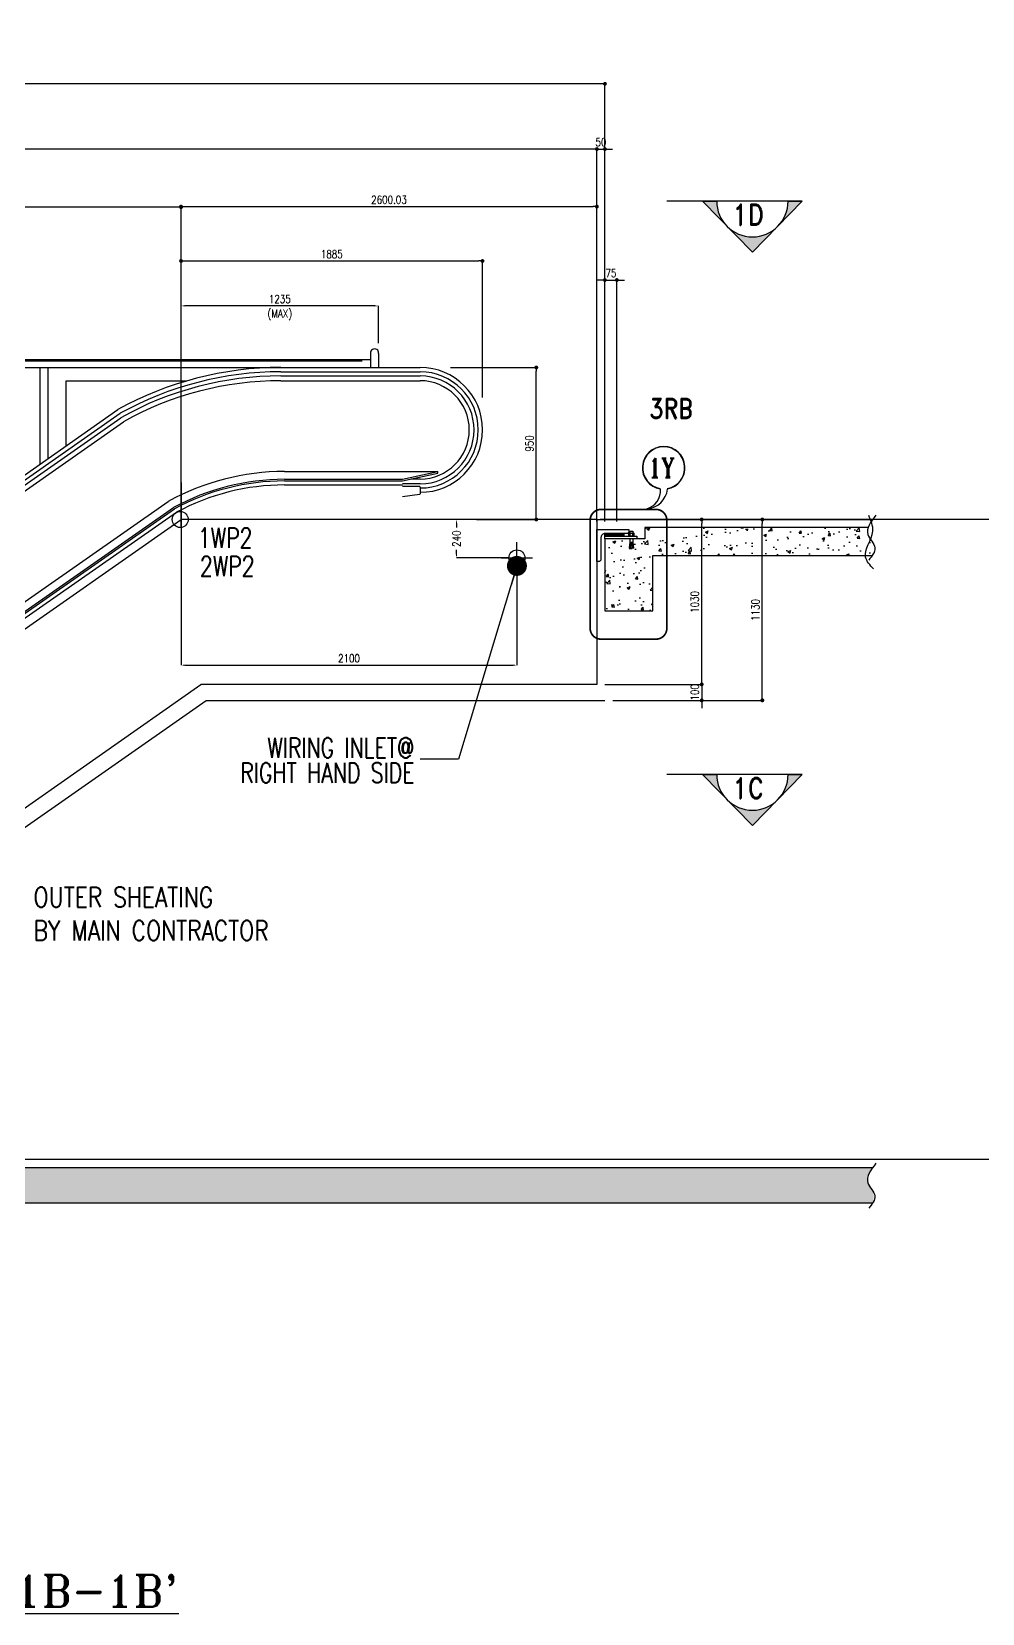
# Model space of a CAD drawing. Header units: millimetres. Extents: x -106996 to 276536, y -21995 to 37993.
# Drawn here: x 203738 to 209682, y 394 to 10277 of the extents above; entities that cross this region are included whole.
import ezdxf

# ---------------------------------------------------------------- set-up
doc = ezdxf.new("R2010")
doc.units = ezdxf.units.MM
doc.header["$LTSCALE"] = 100
for name, pattern in [('CENTER', [50.8, 31.75, -6.35, 6.35, -6.35]), ('HIDDENX2', [0.75, 0.5, -0.25]), ('HIDE', [0.302, 0.177, -0.125])]:
    doc.linetypes.add(name, pattern=pattern)
doc.layers.get('0').update_dxf_attribs({"color": 3})
for name, color, linetype in [('1', 2, 'Continuous'), ('A-CONC-H', 252, 'Continuous'), ('A-CONC-H @ 1', 252, 'Continuous'), ('A-STRUC-LINE', 1, 'Continuous'), ('CLINE', 1, 'CENTER'), ('ESCALATOR', 142, 'Continuous'), ('GEN-___-T03-ESC-ESC', 7, 'Continuous'), ('GEN-___-T03-ESC-GEN-CNTR', 1, 'CENTER'), ('GEN-___-T03-ESC-L_LINE0', 7, 'Continuous'), ('GEN-___-T03-ESC-WALL-CONC', 4, 'Continuous'), ('TEXT', 7, 'Continuous')]:
    doc.layers.add(name, color=color, linetype=linetype)
doc.styles.add('F1', font='romant.shx', dxfattribs={"width": 0.85})
doc.styles.add('F2', font='romand.shx')
doc.styles.add('F3', font='romans.shx', dxfattribs={"width": 0.8})
doc.styles.add('S3', font='SIMPLEX.SHX', dxfattribs={"width": 0.8})
doc.styles.add('TEXT-1', font='romans.shx', dxfattribs={"width": 0.75})
doc.dimstyles.new('NOR', dxfattribs={"dimscale": 20, "dimtxt": 2.5, "dimasz": 1.2, "dimexe": 0, "dimexo": 2.5, "dimgap": 0.9, "dimtad": 1, "dimzin": 12, "dimdsep": 46, "dimtxsty": 'F3', "dimsah": 1, "dimcen": 0.09, "dimclrd": 2, "dimclre": 2, "dimclrt": 7, "dimadec": 0, "dimazin": 0, "dimtfac": 1, "dimtix": 1, "dimtmove": 2, "dimatfit": 3, "dimfxl": 0, "dimtolj": 1, "dimtzin": 12, "dimarcsym": 0})
doc.dimstyles.new('NOR$2', dxfattribs={"dimscale": 50, "dimtxt": 2.5, "dimasz": 1.2, "dimexe": 0, "dimexo": 2.5, "dimgap": 0.9, "dimtad": 1, "dimdec": 1, "dimzin": 12, "dimdsep": 46, "dimtxsty": 'F3', "dimblk1": 'DOT', "dimblk2": 'DOT', "dimsah": 1, "dimcen": 0.09, "dimclrd": 2, "dimclre": 2, "dimclrt": 7, "dimadec": 0, "dimazin": 0, "dimtfac": 1, "dimtdec": 1, "dimtix": 1, "dimtmove": 0, "dimatfit": 3, "dimldrblk": 'DOT', "dimfxl": 0, "dimtolj": 1, "dimtzin": 12, "dimarcsym": 0})
doc.dimstyles.new('SEC', dxfattribs={"dimscale": 50, "dimtxt": 2.5, "dimasz": 1.2, "dimexe": 0, "dimexo": 2.5, "dimgap": 0.9, "dimtad": 1, "dimdec": 1, "dimlfac": 0.4, "dimzin": 12, "dimdsep": 46, "dimtxsty": 'S3', "dimblk": 'DOT', "dimcen": 0.09, "dimclrd": 2, "dimclre": 2, "dimclrt": 7, "dimadec": 1, "dimazin": 0, "dimtfac": 1, "dimtdec": 1, "dimtix": 1, "dimtmove": 0, "dimatfit": 0, "dimldrblk": 'DOT', "dimfxl": 0, "dimtolj": 1, "dimtzin": 12, "dimarcsym": 0})

# ---------------------------------------------------------------- blocks, each defined once
blk = doc.blocks.new('DOT')
at = {"layer": '1', "color": 0, "linetype": 'ByBlock'}
blk.add_line((-0.5, 0), (-1, 0), dxfattribs=at)
at = {"layer": '1', "color": 0, "linetype": 'ByBlock', "const_width": 0.5}
blk.add_lwpolyline([(-0.25, 0, 1), (0.25, 0, 1)], format="xyb", close=True, dxfattribs=at)
blk = doc.blocks.new('*D297')
at = {"color": 2, "linetype": 'ByBlock', "lineweight": -2, "transparency": 16777216}
for p, q in [((207298.1, 8725.5), (207274.1, 8725.5)), ((207322.1, 7216.2), (207322.1, 8725.5)), ((207322.1, 8725.5), (207397.1, 8725.5)), ((207397.1, 7216.2), (207397.1, 8725.5)), ((207421.1, 8725.5), (207445.1, 8725.5))]:
    blk.add_line(p, q, dxfattribs=at)
at = {"layer": 'DEFPOINTS', "color": 0, "transparency": 16777216}
for p in [(207397.1, 8725.5), (207322.1, 7166.2), (207397.1, 7166.2)]:
    blk.add_point(p, dxfattribs=at)
at = {"color": 2, "lineweight": -2, "transparency": 16777216, "xscale": 23.99999999999999, "yscale": 23.99999999999999, "zscale": 23.99999999999999}
blk.add_blockref('DOT', (207322.1, 8725.5), dxfattribs=at)
at = {"color": 2, "lineweight": -2, "transparency": 16777216, "xscale": 23.99999999999999, "yscale": 23.99999999999999, "zscale": 23.99999999999999, "rotation": 180}
blk.add_blockref('DOT', (207397.1, 8725.5), dxfattribs=at)
at = {"color": 7, "transparency": 16777216, "insert": (207359.6, 8768.5), "char_height": 50, "attachment_point": 5, "style": 'F3'}
blk.add_mtext('\\A1;75', dxfattribs=at)
blk = doc.blocks.new('_DOT')
at = {"color": 0, "linetype": 'ByBlock'}
blk.add_line((-0.5, 0), (-1, 0), dxfattribs=at)
at = {"color": 0, "linetype": 'ByBlock', "const_width": 0.5}
blk.add_lwpolyline([(-0.25, 0, 1), (0.25, 0, 1)], format="xyb", close=True, dxfattribs=at)
blk = doc.blocks.new('*D298')
at = {"color": 2, "linetype": 'ByBlock', "lineweight": -2, "transparency": 16777216}
for p, q in [((204672, 7568), (204672, 8844.4)), ((204696, 8844.4), (206533, 8844.4)), ((206557, 7992.1), (206557, 8844.4))]:
    blk.add_line(p, q, dxfattribs=at)
at = {"layer": 'DEFPOINTS', "color": 0, "transparency": 16777216}
for p in [(206557, 8844.4), (206557, 7942.1), (204672, 7518)]:
    blk.add_point(p, dxfattribs=at)
at = {"color": 2, "lineweight": -2, "transparency": 16777216, "xscale": 23.99999999999999, "yscale": 23.99999999999999, "zscale": 23.99999999999999, "rotation": 180}
blk.add_blockref('DOT', (204672, 8844.4), dxfattribs=at)
at = {"color": 2, "lineweight": -2, "transparency": 16777216, "xscale": 23.99999999999999, "yscale": 23.99999999999999, "zscale": 23.99999999999999}
blk.add_blockref('DOT', (206557, 8844.4), dxfattribs=at)
at = {"color": 7, "transparency": 16777216, "insert": (205614.5, 8887.4), "char_height": 50, "attachment_point": 5, "style": 'F3'}
blk.add_mtext('\\A1;1885', dxfattribs=at)
blk = doc.blocks.new('*D299')
at = {"color": 2, "linetype": 'ByBlock', "lineweight": -2, "transparency": 16777216}
for p, q in [((196610, 3336.3), (196610, 9543.8)), ((207248, 9543.8), (196634, 9543.8)), ((207272, 7216.2), (207272, 9543.8))]:
    blk.add_line(p, q, dxfattribs=at)
at = {"layer": 'DEFPOINTS', "color": 0, "transparency": 16777216}
for p in [(196610, 9543.8), (207272, 7166.2), (196610, 3286.3)]:
    blk.add_point(p, dxfattribs=at)
at = {"color": 2, "lineweight": -2, "transparency": 16777216, "xscale": 23.99999999999999, "yscale": 23.99999999999999, "zscale": 23.99999999999999, "rotation": 180}
blk.add_blockref('DOT', (196610, 9543.8), dxfattribs=at)
at = {"color": 2, "lineweight": -2, "transparency": 16777216, "xscale": 23.99999999999999, "yscale": 23.99999999999999, "zscale": 23.99999999999999}
blk.add_blockref('DOT', (207272, 9543.8), dxfattribs=at)
at = {"color": 7, "transparency": 16777216, "insert": (201941, 9586.8), "char_height": 50, "attachment_point": 5, "style": 'F3'}
blk.add_mtext('\\A1;TRUSS LENGTH 10662.01', dxfattribs=at)
blk = doc.blocks.new('*D300')
at = {"color": 2, "linetype": 'ByBlock', "lineweight": -2, "transparency": 16777216}
for p, q in [((196560, 3336.3), (196560, 9951.2)), ((207298.1, 9951.2), (196584, 9951.2)), ((207322.1, 7216.2), (207322.1, 9951.2))]:
    blk.add_line(p, q, dxfattribs=at)
at = {"layer": 'DEFPOINTS', "color": 0, "transparency": 16777216}
for p in [(196560, 9951.2), (207322.1, 7166.2), (196560, 3286.3)]:
    blk.add_point(p, dxfattribs=at)
at = {"color": 2, "lineweight": -2, "transparency": 16777216, "xscale": 23.99999999999999, "yscale": 23.99999999999999, "zscale": 23.99999999999999, "rotation": 180}
blk.add_blockref('DOT', (196560, 9951.2), dxfattribs=at)
at = {"color": 2, "lineweight": -2, "transparency": 16777216, "xscale": 23.99999999999999, "yscale": 23.99999999999999, "zscale": 23.99999999999999}
blk.add_blockref('DOT', (207322.1, 9951.2), dxfattribs=at)
at = {"color": 7, "transparency": 16777216, "insert": (201941.1, 9994.2), "char_height": 50, "attachment_point": 5, "style": 'F3'}
blk.add_mtext('\\A1;      DISTANCE BETWEEN THE SUPPORT BEAM 10762', dxfattribs=at)
blk = doc.blocks.new('*D301')
at = {"color": 2, "linetype": 'ByBlock', "lineweight": -2, "transparency": 16777216}
for p, q in [((198960, 4896.8), (198960, 9180.4)), ((204648, 9180.4), (198984, 9180.4)), ((204672, 7188), (204672, 9180.4))]:
    blk.add_line(p, q, dxfattribs=at)
at = {"layer": 'DEFPOINTS', "color": 0, "transparency": 16777216}
for p in [(198960, 9180.4), (204672, 7138), (198960, 4846.8)]:
    blk.add_point(p, dxfattribs=at)
at = {"color": 2, "lineweight": -2, "transparency": 16777216, "xscale": 23.99999999999999, "yscale": 23.99999999999999, "zscale": 23.99999999999999, "rotation": 180}
blk.add_blockref('DOT', (198960, 9180.4), dxfattribs=at)
at = {"color": 2, "lineweight": -2, "transparency": 16777216, "xscale": 23.99999999999999, "yscale": 23.99999999999999, "zscale": 23.99999999999999}
blk.add_blockref('DOT', (204672, 9180.4), dxfattribs=at)
at = {"color": 7, "transparency": 16777216, "insert": (201816, 9223.4), "char_height": 50, "attachment_point": 5, "style": 'F3'}
blk.add_mtext('\\A1;5712.01', dxfattribs=at)
blk = doc.blocks.new('*D302')
at = {"color": 2, "linetype": 'ByBlock', "lineweight": -2, "transparency": 16777216}
for p, q in [((204672, 7318.9), (204672, 9184.2)), ((204696, 9184.2), (207248, 9184.2)), ((207272, 7216.6), (207272, 9184.2))]:
    blk.add_line(p, q, dxfattribs=at)
at = {"layer": 'DEFPOINTS', "color": 0, "transparency": 16777216}
for p in [(207272, 9184.2), (204672, 7268.9), (207272, 7166.6)]:
    blk.add_point(p, dxfattribs=at)
at = {"color": 2, "lineweight": -2, "transparency": 16777216, "xscale": 23.99999999999999, "yscale": 23.99999999999999, "zscale": 23.99999999999999, "rotation": 180}
blk.add_blockref('DOT', (204672, 9184.2), dxfattribs=at)
at = {"color": 2, "lineweight": -2, "transparency": 16777216, "xscale": 23.99999999999999, "yscale": 23.99999999999999, "zscale": 23.99999999999999}
blk.add_blockref('DOT', (207272, 9184.2), dxfattribs=at)
at = {"color": 7, "transparency": 16777216, "insert": (205972, 9227.2), "char_height": 50, "attachment_point": 5, "style": 'F3'}
blk.add_mtext('\\A1;2600.03', dxfattribs=at)
blk = doc.blocks.new('*D305')
at = {"color": 2, "linetype": 'ByBlock', "lineweight": -2, "transparency": 16777216}
for p, q in [((207248, 9543.8), (207224, 9543.8)), ((207272, 8262.1), (207272, 9543.8)), ((207272, 9543.8), (207322.1, 9543.8)), ((207322.1, 7428.9), (207322.1, 9543.8)), ((207346.1, 9543.8), (207370.1, 9543.8))]:
    blk.add_line(p, q, dxfattribs=at)
at = {"layer": 'DEFPOINTS', "color": 0, "transparency": 16777216}
for p in [(207322.1, 9543.8), (207272, 8212.1), (207322.1, 7378.9)]:
    blk.add_point(p, dxfattribs=at)
at = {"color": 2, "lineweight": -2, "transparency": 16777216, "xscale": 23.99999999999999, "yscale": 23.99999999999999, "zscale": 23.99999999999999}
blk.add_blockref('DOT', (207272, 9543.8), dxfattribs=at)
at = {"color": 2, "lineweight": -2, "transparency": 16777216, "xscale": 23.99999999999999, "yscale": 23.99999999999999, "zscale": 23.99999999999999, "rotation": 180}
blk.add_blockref('DOT', (207322.1, 9543.8), dxfattribs=at)
at = {"color": 7, "transparency": 16777216, "insert": (207297.1, 9586.8), "char_height": 50, "attachment_point": 5, "style": 'F3'}
blk.add_mtext('\\A1;50', dxfattribs=at)
blk = doc.blocks.new('*D306')
at = {"color": 2, "lineweight": -2, "transparency": 16777216}
for p, q in [((204672, 8336.3), (204672, 8563.7)), ((205883, 8563.7), (204696, 8563.7)), ((205907, 8330), (205907, 8563.7))]:
    blk.add_line(p, q, dxfattribs=at)
at = {"color": 2, "transparency": 16777216}
for points in [[(204696, 8567.7), (204696, 8559.7), (204672, 8563.7)], [(205883, 8567.7), (205883, 8559.7), (205907, 8563.7)]]:
    blk.add_solid(points, dxfattribs=at)
at = {"layer": 'DEFPOINTS', "color": 0, "transparency": 16777216}
for p in [(204672, 8563.7), (204672, 8286.3), (205907, 8280)]:
    blk.add_point(p, dxfattribs=at)
at = {"color": 7, "transparency": 16777216, "char_height": 50, "attachment_point": 5, "style": 'F3'}
for s, insert in [('\\A1;1235', (205289.5, 8606.7)), ('\\A1;(MAX)', (205289.5, 8507.6))]:
    blk.add_mtext(s, dxfattribs=dict(at, insert=insert))
blk = doc.blocks.new('*D307')
at = {"color": 2, "lineweight": -2, "transparency": 16777216}
blk.add_line((199148.2, 3229.1), (199392.8, 3229.1), dxfattribs=at)
blk.add_arc((198960.3, 3229.1), 432.5, 7.95512, 27.0477, dxfattribs=at)
at = {"layer": 'DEFPOINTS', "color": 0, "transparency": 16777216}
for p in [(204672.3, 7229.1), (199383.9, 3316.6), (198960.3, 3229.1), (198960.3, 3229.1), (199023.2, 3229.1)]:
    blk.add_point(p, dxfattribs=at)
at = {"color": 2, "lineweight": -2, "transparency": 16777216, "xscale": 60, "yscale": 60, "zscale": 60}
for p, rotation in [((199314.6, 3477.2), 121.025262281992), ((199392.8, 3229.1), 273.9775591444845)]:
    blk.add_blockref('DOT', p, dxfattribs=dict(at, rotation=rotation))
at = {"color": 7, "transparency": 16777216, "insert": (199475.3, 3391.5), "char_height": 125, "attachment_point": 5, "rotation": 287.50141, "style": 'F3'}
blk.add_mtext('\\A1;35°', dxfattribs=at)
blk = doc.blocks.new('*D309')
at = {"color": 2, "lineweight": -2, "transparency": 16777216}
for p, q in [((207409, 7229.1), (207927, 7229.1)), ((207927, 6223.1), (207927, 7205.1)), ((207322.7, 6199.1), (207927, 6199.1))]:
    blk.add_line(p, q, dxfattribs=at)
at = {"layer": 'DEFPOINTS', "color": 0, "transparency": 16777216}
for p in [(207359, 7229.1), (207927, 7229.1), (207272.7, 6199.1)]:
    blk.add_point(p, dxfattribs=at)
at = {"color": 2, "lineweight": -2, "transparency": 16777216, "xscale": 23.99999999999999, "yscale": 23.99999999999999, "zscale": 23.99999999999999}
for p, rotation in [((207927, 7229.1), 90), ((207927, 6199.1), 270)]:
    blk.add_blockref('DOT', p, dxfattribs=dict(at, rotation=rotation))
at = {"color": 7, "transparency": 16777216, "insert": (207884, 6714.1), "char_height": 50, "attachment_point": 5, "rotation": 90, "style": 'F3'}
blk.add_mtext('\\A1;1030', dxfattribs=at)
blk = doc.blocks.new('*D310')
at = {"color": 2, "lineweight": -2, "transparency": 16777216}
for p, q in [((206355.9, 8179.1), (206893.1, 8179.1)), ((206893.1, 7253.1), (206893.1, 8155.1)), ((206520.2, 7229.1), (206893.1, 7229.1))]:
    blk.add_line(p, q, dxfattribs=at)
at = {"layer": 'DEFPOINTS', "color": 0, "transparency": 16777216}
for p in [(206305.9, 8179.1), (206893.1, 8179.1), (206470.2, 7229.1)]:
    blk.add_point(p, dxfattribs=at)
at = {"color": 2, "lineweight": -2, "transparency": 16777216, "xscale": 23.99999999999999, "yscale": 23.99999999999999, "zscale": 23.99999999999999}
for p, rotation in [((206893.1, 8179.1), 90), ((206893.1, 7229.1), 270)]:
    blk.add_blockref('DOT', p, dxfattribs=dict(at, rotation=rotation))
at = {"color": 7, "transparency": 16777216, "insert": (206850.1, 7704.1), "char_height": 50, "attachment_point": 5, "rotation": 90, "style": 'F3'}
blk.add_mtext('\\A1;950', dxfattribs=at)
blk = doc.blocks.new('*D312')
at = {"layer": 'DEFPOINTS', "color": 0, "ltscale": 50, "transparency": 16777216}
for p in [(206394.1, 7229.1), (206768.6, 7229.1), (206768.6, 6989.1)]:
    blk.add_point(p, dxfattribs=at)
at = {"layer": 'GEN-___-T03-ESC-WALL-CONC', "color": 2, "lineweight": -2, "ltscale": 50, "transparency": 16777216}
for p, q in [((206718.6, 7229.1), (206394.1, 7229.1)), ((206394.1, 7205.1), (206394.1, 7178.5)), ((206394.1, 7013.1), (206394.1, 7039.7)), ((206718.6, 6989.1), (206394.1, 6989.1))]:
    blk.add_line(p, q, dxfattribs=at)
at = {"layer": 'GEN-___-T03-ESC-WALL-CONC', "color": 2, "ltscale": 50, "transparency": 16777216}
for points in [[(206390.1, 7205.1), (206398.1, 7205.1), (206394.1, 7229.1)], [(206390.1, 7013.1), (206398.1, 7013.1), (206394.1, 6989.1)]]:
    blk.add_solid(points, dxfattribs=at)
at = {"layer": 'GEN-___-T03-ESC-WALL-CONC', "color": 7, "ltscale": 50, "transparency": 16777216, "insert": (206394.1, 7109.1), "char_height": 50, "attachment_point": 5, "rotation": 90, "style": 'F3'}
blk.add_mtext('\\A1;240', dxfattribs=at)
blk = doc.blocks.new('*D313')
at = {"layer": 'DEFPOINTS', "color": 0, "ltscale": 50, "transparency": 16777216}
for p in [(206771.9, 6989), (204672.3, 6536), (206771.9, 6318.9)]:
    blk.add_point(p, dxfattribs=at)
at = {"layer": 'GEN-___-T03-ESC-WALL-CONC', "color": 2, "lineweight": -2, "ltscale": 50, "transparency": 16777216}
for p, q in [((206771.9, 6939), (206771.9, 6318.9)), ((204672.3, 6486), (204672.3, 6318.9)), ((204696.3, 6318.9), (206747.9, 6318.9))]:
    blk.add_line(p, q, dxfattribs=at)
at = {"layer": 'GEN-___-T03-ESC-WALL-CONC', "color": 2, "ltscale": 50, "transparency": 16777216}
for points in [[(204696.3, 6322.9), (204696.3, 6314.9), (204672.3, 6318.9)], [(206747.9, 6322.9), (206747.9, 6314.9), (206771.9, 6318.9)]]:
    blk.add_solid(points, dxfattribs=at)
at = {"layer": 'GEN-___-T03-ESC-WALL-CONC', "color": 7, "ltscale": 50, "transparency": 16777216, "insert": (205722.1, 6361.9), "char_height": 50, "attachment_point": 5, "style": 'F3'}
blk.add_mtext('\\A1;2100', dxfattribs=at)
blk = doc.blocks.new('*D317')
at = {"color": 2, "linetype": 'ByBlock', "lineweight": -2, "transparency": 16777216}
for p, q in [((207927, 6223.1), (207927, 6247.1)), ((207322.4, 6199.1), (207927, 6199.1)), ((207927, 6199.1), (207927, 6099.1)), ((207372.4, 6099.1), (207927, 6099.1)), ((207927, 6075.1), (207927, 6051.1))]:
    blk.add_line(p, q, dxfattribs=at)
at = {"layer": 'DEFPOINTS', "color": 0, "transparency": 16777216}
for p in [(207272.4, 6199.1), (207322.4, 6099.1), (207927, 6099.1)]:
    blk.add_point(p, dxfattribs=at)
at = {"color": 2, "lineweight": -2, "transparency": 16777216, "xscale": 23.99999999999999, "yscale": 23.99999999999999, "zscale": 23.99999999999999}
for p, rotation in [((207927, 6199.1), 270), ((207927, 6099.1), 90)]:
    blk.add_blockref('DOT', p, dxfattribs=dict(at, rotation=rotation))
at = {"color": 7, "transparency": 16777216, "insert": (207884, 6149.1), "char_height": 50, "attachment_point": 5, "rotation": 90, "style": 'F3'}
blk.add_mtext('\\A1;100', dxfattribs=at)
blk = doc.blocks.new('*D318')
at = {"color": 2, "linetype": 'ByBlock', "lineweight": -2, "transparency": 16777216}
for p, q in [((207322.7, 7229.1), (208306.1, 7229.1)), ((208306.1, 6123.1), (208306.1, 7205.1)), ((207372.4, 6099.1), (208306.1, 6099.1))]:
    blk.add_line(p, q, dxfattribs=at)
at = {"layer": 'DEFPOINTS', "color": 0, "transparency": 16777216}
for p in [(207272.7, 7229.1), (208306.1, 7229.1), (207322.4, 6099.1)]:
    blk.add_point(p, dxfattribs=at)
at = {"color": 2, "lineweight": -2, "transparency": 16777216, "xscale": 23.99999999999999, "yscale": 23.99999999999999, "zscale": 23.99999999999999}
for p, rotation in [((208306.1, 7229.1), 90), ((208306.1, 6099.1), 270)]:
    blk.add_blockref('DOT', p, dxfattribs=dict(at, rotation=rotation))
at = {"color": 7, "transparency": 16777216, "insert": (208263.1, 6664.1), "char_height": 50, "attachment_point": 5, "rotation": 90, "style": 'F3'}
blk.add_mtext('\\A1;1130', dxfattribs=at)

msp = doc.modelspace()

# ---------------------------------------------------------------- hatches: boundary and pattern name
h = msp.add_hatch(color=2)
h.paths.add_polyline_path([(208467.2732778, 9218.4395348), (208556.1432492, 9218.4395348), (208403.703136, 9062.396635, 0.1958789737)])
h.paths.add_polyline_path([(208084.2414656, 9062.396635, 0.4210713418), (208403.703136, 9062.396635), (208243.9723008, 8898.8907033)])
h.paths.add_polyline_path([(207931.8013525, 9218.4395348), (208020.6713239, 9218.4395348, 0.1958789737), (208084.2414656, 9062.396635)])
h = msp.add_hatch(color=2)
h.paths.add_polyline_path([(208467.2732778, 5635.6334515), (208556.1432492, 5635.6334515), (208403.703136, 5479.5905517, 0.1958789737)])
h.paths.add_polyline_path([(208084.2414656, 5479.5905517, 0.4210713418), (208403.703136, 5479.5905517), (208243.9723008, 5316.08462)])
h.paths.add_polyline_path([(207931.8013525, 5635.6334515), (208020.6713239, 5635.6334515, 0.1958789737), (208084.2414656, 5479.5905517)])
at = {"layer": 'A-CONC-H'}
h = msp.add_hatch(dxfattribs=at)
h.set_pattern_fill('AR-CONC', color=2, style=0)
h.set_pattern_definition([(50, (167699.86, -16351.46), (182.18467, -15.9391), [19.05, -209.55]), (355, (167699.86, -16351.46), (-35.2434, 191.05685), [15.24, -167.6406]), (100.45144, (167715.04, -16352.8), (146.94125, 175.11775), [16.19, -178.09024]), (46.1842, (167699.86, -16300.66), (271.079, -42.0423), [28.575, -314.325]), (96.63556, (167722.45, -16304.17), (237.4041, 247.4261), [24.285, -267.1356]), (351.18415, (167699.86, -16300.66), (237.4041, 247.4261), [22.86, -251.4597]), (21, (167725.26, -16313.36), (151.6144, -102.2652), [19.05, -209.55]), (326, (167725.26, -16313.36), (61.802, 184.188), [15.24, -167.64]), (71.45144, (167737.9, -16321.89), (213.4164, 81.9228), [16.19, -178.08994]), (37.5, (167699.86, -16351.46), (3.0886, 84.55504), [0, -165.608, 0, -170.18, 0, -168.275]), (7.5, (167699.86, -16351.46), (66.81966, 100.18057), [0, -97.028, 0, -161.798, 0, -64.135]), (327.5, (167643.22, -16351.46), (135.5906, -5.72874), [0, -63.5, 0, -198.12, 0, -262.89]), (317.5, (167617.82, -16351.46), (148.12918, 25.4265), [0, -82.55, 0, -131.572, 0, -186.69])])
edge = h.paths.add_edge_path()
edge.add_spline(control_points=[(208967.6713701, 7179.1132207), (208962.381227, 7164.0142156), (208958.3539469, 7120.756729), (209024.3239511, 7064.2443013), (209004.4011079, 7020.6432461), (208993.6873412, 7004.7445495)], knot_values=[82.9463588058, 82.9463588058, 82.9463588058, 82.9463588058, 132.1442950089, 225.3818906726, 278.5463529305, 278.5463529305, 278.5463529305, 278.5463529305], degree=3, periodic=0)
edge.add_line((208993.6873412, 7004.7445495), (207708.5138514, 7004.7445495))
edge.add_line((207708.5138514, 7004.7445495), (207708.5138514, 7179.1132206))
edge.add_line((207708.5138514, 7179.1132206), (208967.6713701, 7179.1132207))
h.paths.add_polyline_path([(207498.6305234, 7109.0422185), (207572.5245397, 7109.0422185), (207572.5245397, 7179.1132206), (207708.5138514, 7179.1132206), (207708.5138514, 7004.7445495), (207622.3931959, 7004.7445495), (207622.3931959, 6659.0422185), (207322.3931959, 6659.0422185), (207322.3931959, 7109.0422185), (207479.9638567, 7109.0422185), (207479.9638567, 7087.478103), (207474.5874784, 7049.6921437), (207502.6601393, 7049.6921437), (207503.5921006, 7052.6074252), (207498.6305234, 7087.478103)])
at = {"layer": 'A-CONC-H @ 1'}
h = msp.add_hatch(dxfattribs=at)
h.set_pattern_fill('AR-CONC', color=2, scale=20)
h.set_pattern_definition([(50, (193965.38, -12194.88), (143.45204, -12.5504), [15, -165]), (355, (193965.38, -12194.88), (-27.7503, 150.4384), [12, -132]), (100.45144, (193977.34, -12195.93), (115.7018, 137.888), [12.748, -140.2284]), (46.1842, (193965.38, -12154.88), (213.4483, -33.1039), [22.5, -247.5]), (96.6356, (193983.17, -12157.64), (186.9324, 194.8237), [19.122, -210.3428]), (351.1842, (193965.38, -12154.88), (186.9324, 194.8237), [18, -198]), (21, (193985.38, -12164.88), (119.3814, -80.5238), [15, -165]), (326, (193985.38, -12164.88), (48.6631, 145.03), [12, -132]), (71.45144, (193995.33, -12171.59), (168.0445, 64.5062), [12.748, -140.2284]), (37.5, (193965.38, -12194.88), (2.43197, 66.57877), [0, -130.4, 0, -134, 0, -132.5]), (7.5, (193965.38, -12194.88), (52.6139, 78.88234), [0, -76.4, 0, -127.4, 0, -50.5]), (327.5, (193920.78, -12194.88), (106.76449, -4.51097), [0, -50, 0, -156, 0, -207]), (317.5, (193900.78, -12194.88), (116.63723, 20.021), [0, -65, 0, -103.6, 0, -147])])
h.paths.add_polyline_path([(209001.4474044, 3025.1509234), (208999.7218323, 3028.1673183), (208997.8971473, 3031.1830945), (208995.9884976, 3034.1986817), (208994.0110313, 3037.2145099), (208991.9798967, 3040.2310087), (208989.910242, 3043.2486079), (208987.8172153, 3046.2677375), (208985.7159649, 3049.288827), (208983.6216389, 3052.3123065), (208981.5493855, 3055.3386056), (208979.5143528, 3058.3681542), (208977.5316892, 3061.4013821), (208975.6165427, 3064.438719), (208973.7840616, 3067.4805947), (208972.049394, 3070.5274392), (208970.4276882, 3073.579682), (208968.9340923, 3076.6377532), (208967.5837545, 3079.7020823), (208966.391823, 3082.7730994), (208965.3731408, 3085.8512245), (208964.5336374, 3088.9365995), (208963.8691295, 3092.0290503), (208963.3748875, 3095.1283856), (208963.0461817, 3098.2344141), (208962.8782826, 3101.3469446), (208962.8664606, 3104.4657859), (208963.0059861, 3107.5907468), (208963.2921294, 3110.721636), (208963.720161, 3113.8582622), (208964.2853512, 3117.0004343), (208964.9829704, 3120.147961), (208965.8082891, 3123.3006511), (208966.7565776, 3126.4583133), (208967.8231063, 3129.6207564), (208969.0031456, 3132.7877891), (208970.2919659, 3135.9592203), (208971.6848376, 3139.1348587), (208973.1770311, 3142.314513), (208974.7638168, 3145.4979921), (208976.4404651, 3148.6851046), (208978.2022463, 3151.8756593), (208980.0444309, 3155.0694651), (208981.9622892, 3158.2663307), (208983.9510917, 3161.4660648), (208986.0061087, 3164.6684761), (208988.1226107, 3167.8733736), (208990.295868, 3171.0805659), (208992.521151, 3174.2898618), (208994.7937302, 3177.50107), (208995.9484184, 3179.1035315), (200760.3375508, 3179.1035315), (200760.3375508, 2958.0152004), (209001.4474044, 2958.0152004)])

# ---------------------------------------------------------------- linework, layer by layer
at = {"color": 4}
for p, q in [((205805.3808965, 8217.753953), (195962.0177706, 8217.753953)), ((196610.0301375, 8228.6269004), (205857.3189058, 8228.6269004)), ((205857.3189058, 8266.5146435), (205857.3189058, 8179.1132688)), ((205857.3189058, 8266.5146433), (205857.3189058, 8179.1132686)), ((205907.3189058, 8266.5146311), (205907.3189058, 8179.1132688)), ((205907.3189058, 8266.5146309), (205907.3189058, 8179.1132686)), ((195962.0177706, 8178.6269006, 0.000118), (205857.3189058, 8178.6269006)), ((203791.5771112, 7575.976365), (203791.5771112, 8178.6269016)), ((203841.5771112, 7610.9779417), (203841.5771112, 8178.6269016)), ((201290.9371361, 3621.9790852), (204828.191686, 6099.1132688)), ((204828.191686, 6099.1132688), (207322.3931568, 6099.1132688))]:
    msp.add_line(p, q, dxfattribs=at)
at = {"linetype": 'Continuous'}
for p, q in [((205295.2921524, 8179.1132688), (206167.1505811, 8179.1132688)), ((205295.2921524, 8152.1132688), (206167.1505811, 8152.1132688)), ((205295.2921524, 8126.1132688), (206167.1505811, 8126.1132688)), ((205295.2921524, 8096.1132688), (206167.1505811, 8096.1132688)), ((199226.6620294, 4380.066531), (204276.4535214, 7915.4051421)), ((199240.1620294, 4356.683845), (204290.9933042, 7892.6251335)), ((199253.1620294, 4334.1671846), (204295.5364534, 7865.3656424)), ((199268.1620294, 4308.1864224), (204311.501947, 7839.9215581)), ((205318.689612, 7529.1132688), (206277.1505811, 7529.1132688)), ((206057.1505811, 7480.1132688), (206277.1505811, 7529.1132688)), ((206057.1505811, 7470.1132688), (206277.1505811, 7519.1132688)), ((206277.1505811, 7519.1132688), (206277.1505811, 7529.1132688)), ((205318.689612, 7480.1132688), (206057.1505811, 7480.1132688)), ((205318.689612, 7470.1132688), (206057.1505811, 7470.1132688)), ((205318.689612, 7445.1132688), (206057.1505811, 7445.1132688)), ((206167.1505811, 7452.1132688), (206057.1505811, 7452.1132688)), ((206162.1505811, 7435.9119207), (206057.1505811, 7435.9119207)), ((206167.1505811, 7482.1132688), (206111.0281322, 7482.1132688)), ((206167.1505811, 7430.9119207), (206167.1505811, 7390.4497458)), ((199410.8290044, 3730.066531), (204591.5620404, 7341.0909723)), ((206162.8576879, 7385.4999983), (206057.1505811, 7370.3989831)), ((199435.3290044, 3687.6312862), (204625.5562386, 7303.8552531)), ((199440.3290044, 3678.9710321), (204630.8285623, 7295.3392266)), ((199452.8290044, 3657.320397), (204644.0022639, 7274.0441834))]:
    msp.add_line(p, q, dxfattribs=at)
at = {"color": 1, "linetype": 'HIDDENX2', "ltscale": 150}
for p, q in [((207272.3931762, 7229.1132688), (207272.3931762, 6199.1132688)), ((199084.6514868, 2199.1046366), (204796.657163, 6199.1132688)), ((207272.3931762, 6199.1132688), (204796.657163, 6199.1132688))]:
    msp.add_line(p, q, dxfattribs=at)
at = {"color": 252}
msp.add_line((211445.7576119, 7229.1219316), (208942.6967486, 7229.1160323), dxfattribs=at)
at = {"color": 1}
msp.add_line((207321.2778526, 7109.0422185), (207321.2778526, 7137.020242), dxfattribs=at)
at = {"color": 4}
for points in [[(208556.1432492, 9218.4395348), (207708.6668425, 9218.4632365)], [(208556.1432492, 5635.6334515), (207708.6668425, 5635.6571532)]]:
    msp.add_lwpolyline(points, dxfattribs=at)
for points in [[(208467.2732778, 9218.4395348), (208556.1432492, 9218.4395348), (208243.9723008, 8898.8907033), (207931.8013525, 9218.4395348), (208020.6713239, 9218.4395348, 1)], [(208467.2732778, 5635.6334515), (208556.1432492, 5635.6334515), (208243.9723008, 5316.08462), (207931.8013525, 5635.6334515), (208020.6713239, 5635.6334515, 1)]]:
    msp.add_lwpolyline(points, format="xyb", close=True, dxfattribs=at)
at = {"color": 1}
for points in [[(203954.8370013, 7690.2634362), (203954.8370013, 8095.6940068), (204709.2869253, 8095.6940068)], [(207521.2778526, 7125.0422185), (207521.2778526, 7109.0422185), (207321.2778526, 7109.0422185), (207321.2778526, 7125.0422185), (207521.2778526, 7125.0422185)]]:
    msp.add_lwpolyline(points, dxfattribs=at)
at = {"color": 1, "linetype": 'HIDE', "const_width": 10.8}
for points in [[(207230.0727828, 7231.0469725, -0.3622674863), (207291.6501411, 7291.73884, -2.7603912521)], [(207708.741141, 7231.0469725, 0.3622674863), (207647.1637827, 7291.73884, 2.7603912521)], [(207230.0727828, 6542.4912922, 0.3622674863), (207291.6501411, 6481.7994247, 2.7603912521)], [(207708.741141, 6542.4912922, -0.3622674863), (207647.1637827, 6481.7994247, -2.7603912521)]]:
    msp.add_lwpolyline(points, format="xyb", dxfattribs=at)
for points in [[(207230.0850975, 7231.2993368), (207230.0850975, 6542.4912922)], [(207647.1637827, 7291.7299098), (207291.4351662, 7291.7299098)], [(207708.5138514, 6542.4912922), (207708.5138514, 7231.2993368)], [(207291.4351662, 6482.0607192), (207647.1637827, 6482.0607192)]]:
    msp.add_lwpolyline(points, dxfattribs=at)
msp.add_circle((204667.1505811, 7229.1132688), 50)
at = {"ltscale": 8}
msp.add_circle((206771.8780992, 6989.1132688), 50, dxfattribs=at)
at = {"color": 4}
for centre in [(205882.3189067, 8270.1201788), (205882.3189067, 8270.1201786)]:
    msp.add_arc(centre, 25.2586605, 351.7932807785, 188.2066909046, dxfattribs=at)
at = {"linetype": 'Continuous'}
for centre, radius, start, end in [((205295.2921524, 6079.1132688), 2100, 90, 119.0230377953), ((205295.2921524, 6079.1132688), 2073, 90, 118.9842127779), ((205295.2921524, 6079.1132688), 2047, 90, 119.2355012005), ((206167.1505811, 7789.1132688), 390, 270, 90), ((206167.1505811, 7789.1132688), 363, 270, 90), ((206167.1505811, 7789.1132688), 337, 270, 90), ((205295.2921524, 6079.1132688), 2017, 90, 119.192752322), ((206167.1505811, 7789.1132688), 307, 270, 90), ((205318.689612, 6029.1132688), 1500, 90, 118.996206696), ((205318.689612, 6029.1132688), 1451, 90, 118.5348736267), ((205318.689612, 6029.1132688), 1441, 90, 118.5124553067), ((205318.689612, 6029.1132688), 1416, 90, 118.4553730347), ((206162.1505811, 7430.9119207), 5, 0, 90), ((206162.1505811, 7390.4497458), 5, 278.1301023542, 0)]:
    msp.add_arc(centre, radius, start, end, dxfattribs=at)
for centre, radius, start, end in [((207689.5312863, 7552.0027122), 133.2977613, 279.5079905543, 260.7232586326), ((207689.5312863, 7552.0027122), 131.2977613, 279.7805010134, 260.5361382952), ((207572.8222381, 7436.8106179), 141.8363166, 274.8004718607, 352.6032016762), ((207548.2362084, 7411.4272026), 121.5510926, 287.4528708775, 3.3024206785)]:
    msp.add_arc(centre, radius, start, end)
at = {"color": 1}
for points in [[(209016.5948825, 7256.3790072), (208965.8109145, 7134.3826822), (209009.7320507, 7052.1380287), (208971.3009684, 6975.3763298)], [(209016.5948825, 3206.4564463), (208965.8109145, 3084.4601214), (209009.7320507, 3002.2154678), (208971.3009684, 2925.4537689)]]:
    msp.add_spline(points, degree=3, dxfattribs=at)
at = {"layer": 'A-STRUC-LINE', "color": 6}
msp.add_lwpolyline([(208967.6713701, 7179.1132207), (207572.5245397, 7179.1132206), (207572.5245397, 7109.0422185), (207322.3931959, 7109.0422185), (207322.3931959, 6659.0422185), (207622.3931959, 6659.0422185), (207622.3931959, 7004.7445495), (208993.6873412, 7004.7445495)], dxfattribs=at)
at = {"layer": 'CLINE', "linetype": 'CENTER', "ltscale": 5}
for p, q in [((206771.8780992, 6891.6132688), (206771.8780992, 7086.6132688)), ((206674.3780992, 6989.1132688), (206869.3780992, 6989.1132688))]:
    msp.add_line(p, q, dxfattribs=at)
at = {"layer": 'ESCALATOR'}
msp.add_line((205742.1505811, 8096.1132688), (205742.1505811, 8096.1354403), dxfattribs=at)
at = {"layer": 'GEN-___-T03-ESC-ESC', "color": 2}
for p, q in [((207469.3838166, 7127.7088852), (207469.3838166, 7125.0422185)), ((207469.3838166, 7127.7088852), (207506.7171499, 7127.7088852)), ((207472.0504832, 7127.7088852), (207472.0504832, 7141.0422185)), ((207476.0504832, 7143.7088852), (207500.0504832, 7143.7088852)), ((207480.0504832, 7127.7088852), (207480.0504832, 7141.0422185)), ((207496.0504832, 7127.7088852), (207496.0504832, 7141.0422185)), ((207504.0504832, 7127.7088852), (207504.0504832, 7141.0422185)), ((207506.7171499, 7127.7088852), (207506.7171499, 7125.0422185)), ((207478.7037208, 7087.3837215), (207497.3972456, 7087.3837215)), ((207478.7171499, 7109.0422185), (207478.7171499, 7087.3837215)), ((207497.3838166, 7109.0422185), (207497.3838166, 7087.3837215))]:
    msp.add_line(p, q, dxfattribs=at)
at = {"layer": 'GEN-___-T03-ESC-ESC'}
msp.add_lwpolyline([(207472.3931762, 7156.2186517, -0.4142135624), (207457.3931762, 7141.2186517), (207322.3931762, 7141.2186517, 0.4142135624), (207297.3931762, 7116.2186517), (207297.3931762, 6981.2186517, -0.4142135624), (207282.3931762, 6966.2186517), (207272.3931762, 6966.2186517), (207272.3931762, 7166.2186517), (207472.3931762, 7166.2186517)], format="xyb", close=True, dxfattribs=at)
at = {"layer": 'GEN-___-T03-ESC-ESC', "color": 1}
for points in [[(207321.2778526, 7133.0438089), (207441.4092162, 7133.0438089), (207441.4092162, 7137.020242), (207321.4092161, 7137.020242)], [(207321.2778526, 7129.0438089), (207441.4092162, 7129.0438089), (207441.4092162, 7133.0438089), (207321.2778526, 7133.0438089)], [(207321.2778526, 7125.0438089), (207441.4092162, 7125.0438089), (207441.4092162, 7129.0438089), (207321.2778526, 7129.0438089)]]:
    msp.add_lwpolyline(points, dxfattribs=at)
at = {"layer": 'GEN-___-T03-ESC-ESC'}
msp.add_lwpolyline([(207322.3931762, 7138.2422185), (207442.5245397, 7138.2422185), (207442.5245397, 7141.2422185), (207322.3931762, 7141.2422185)], dxfattribs=at)
at = {"layer": 'GEN-___-T03-ESC-ESC', "color": 2}
for points in [[(207480.0504832, 7143.7088852), (207480.0504832, 7156.7088852), (207496.0504832, 7156.7088852), (207496.0504832, 7143.7088852)], [(207478.7304451, 7087.5715433), (207473.7555727, 7052.6074252), (207483.1023351, 7052.6074252), (207488.0504832, 7087.3837215), (207492.9986314, 7052.6074252), (207502.3453938, 7052.6074252), (207497.3705214, 7087.5715433)], [(207496.0504832, 7109.0422185), (207496.0504832, 7087.3837215), (207501.4134325, 7049.6921437), (207474.687534, 7049.6921437), (207480.0504832, 7087.3837215), (207480.0504832, 7109.0422185)]]:
    msp.add_lwpolyline(points, dxfattribs=at)
for centre, radius, start, end in [((207476.0504832, 7139.3755519), 4.3333333, 22.619864946, 157.380135054), ((207488.0504832, 7130.3755519), 13.3333333, 53.1301023537, 126.8698976442), ((207500.0504832, 7139.3755519), 4.3333333, 22.619864946, 157.380135054)]:
    msp.add_arc(centre, radius, start, end, dxfattribs=at)
at = {"layer": 'GEN-___-T03-ESC-GEN-CNTR', "ltscale": 300}
for p, q in [((204672.323771, 7460.8016794), (204672.323771, 6447.1184949)), ((198960.3180948, 3229.1046366), (204672.323771, 7229.1132688)), ((207272.6545819, 7229.1132688), (204672.323771, 7229.1132688))]:
    msp.add_line(p, q, dxfattribs=at)
at = {"layer": 'GEN-___-T03-ESC-GEN-CNTR', "ltscale": 150}
for p, q in [((208981.8822537, 7229.1132836), (207292.083297, 7229.1132836)), ((212648.9360505, 3229.1244945), (201290.9371361, 3229.1244945))]:
    msp.add_line(p, q, dxfattribs=at)
msp.add_lwpolyline([(207272.3931762, 7229.1132688), (208996.0063844, 7229.1132847)], dxfattribs=at)
at = {"layer": 'GEN-___-T03-ESC-L_LINE0'}
msp.add_lwpolyline([(207926.8970087, 7838.8346097, 0, 0, 0), (207397.0857825, 7838.8346097, 0, 0, 0), (207397.0857825, 7483.9558299, 80, 0, 0), (207397.0857825, 7166.2243036, 0, 0, 0)], format="xyseb", dxfattribs=at)
at = {"layer": 'GEN-___-T03-ESC-WALL-CONC', "color": 6, "ltscale": 50}
for points in [[(200858.527484, 3179.1035315), (208995.9435394, 3179.1035315)], [(208995.791277, 2958.0152004), (200960.3375508, 2958.0152004)]]:
    msp.add_lwpolyline(points, dxfattribs=at)
at = {"layer": 'GEN-___-T03-ESC-WALL-CONC', "color": 1, "ltscale": 50}
msp.add_spline([(209001.4474044, 6920.2259583), (208951.705785, 6993.3260406), (208996.925439, 7156.0304117), (208971.3009684, 7254.0063288)], degree=3, dxfattribs=at)

# ---------------------------------------------------------------- texts
at = {"color": 4, "style": 'F2', "width": 0.85}
for s, p in [('1D', (208120.6259188, 9068.4226953)), ('1C', (208120.6259188, 5485.616612))]:
    msp.add_text(s, height=130, dxfattribs=at).set_placement(p)
for s, height, style, width, p in [('3RB', 124.66666667, 'F2', 0.85, (207598.6559433, 7860.7844341)), ('1Y', 120, 'F1', 0.75, (207595.9290112, 7491.9778414))]:
    msp.add_text(s, height=height, dxfattribs=dict(style=style, width=width)).set_placement(p)
at = {"color": 4, "style": 'F1'}
msp.add_text("%%USECTIONAL ELEVATION ON '1B-1B'", height=200, dxfattribs=at).set_placement((199677.9669053, 434.1941014))
at = {"insert": (206131.0455525, 5724.9292536), "char_height": 125, "width": 1431.621324599, "attachment_point": 6, "line_spacing_factor": 0.75, "style": 'TEXT-1'}
msp.add_mtext('WIRING INLET@ RIGHT HAND SIDE', dxfattribs=at)
at = {"insert": (203750.1379471, 4931.683708), "char_height": 125, "attachment_point": 1, "style": 'F3'}
msp.add_mtext('OUTER SHEATING\\PBY MAIN CONTRACTOR', dxfattribs=at)
at = {"layer": 'TEXT', "style": 'F3', "width": 0.75}
for s, p in [('1WP2', (204776.981538, 7051.5617474)), ('2WP2', (204790.3743951, 6874.492122))]:
    msp.add_text(s, height=125, dxfattribs=at).set_placement(p)

# ---------------------------------------------------------------- dimensions: what is measured, and where the dimension line sits
for base, p1, p2, text, override, picture, middle in [((196560.0301375, 9951.1698329), (207322.0857825, 7166.2243036), (196560.0301375, 3286.2867297), '      DISTANCE BETWEEN THE SUPPORT BEAM <>', {"dimdec": 0, "dimblk1": 'DOT', "dimblk2": 'DOT', "dimarcsym": 1}, '*D300', (201941.05796, 9994.1698329)), ((196610.0301375, 9543.8408433), (207272.0423034, 7166.2243036), (196610.0301375, 3286.2867297), 'TRUSS LENGTH <>', {"dimblk1": 'DOT', "dimblk2": 'DOT', "dimarcsym": 1}, '*D299', (201941.0362204, 9586.8408433)), ((204672.0114924076, 8563.7399301921), (205907.0114924076, 8279.996042997), (204672.0114924076, 8286.295361825), '<>\\X(MAX)', {"dimdec": 6}, '*D306', (205289.5114924076, 8563.7399301921))]:
    dim = msp.add_linear_dim(base=base, p1=p1, p2=p2, angle=180, text=text, dimstyle='NOR', override=override)
    dim.commit()
    dim.dimension.update_dxf_attribs({"geometry": picture, "text_midpoint": middle})
for base, p1, p2, angle, override, picture, middle in [((207322.0857825, 9543.8408433), (207272.0423034, 8212.1434014), (207322.0857825, 7378.8580888), 180, {"dimdec": 0, "dimblk1": 'DOT', "dimblk2": 'DOT', "dimarcsym": 1}, '*D305', (207297.0640429, 9586.8408433)), ((198960.0058163, 9180.3900474), (204672.0114924, 7138.0069631), (198960.0058163, 4846.844305), 180, {"dimblk1": 'DOT', "dimblk2": 'DOT', "dimarcsym": 1}, '*D301', (201816.0086543, 9223.3900474)), ((207272.0423034, 9184.1711168), (204672.0114924, 7268.8618997), (207272.0423034, 7166.6190818), 180, {"dimblk1": 'DOT', "dimblk2": 'DOT', "dimarcsym": 1}, '*D302', (205972.0268979, 9227.1711168)), ((206893.1418122, 8179.1132688), (206470.1906148, 7229.1132688), (206305.8895281, 8179.1132688), 90, {"dimblk1": 'DOT', "dimblk2": 'DOT'}, '*D310', (206850.1418122, 7704.1132688)), ((207926.9507337, 7229.1132688), (207272.6545819, 6199.1132688), (207359.0134918, 7229.1132688), 90, {"dimblk1": 'DOT', "dimblk2": 'DOT'}, '*D309', (207883.9507337, 6714.1132688)), ((208306.1249734, 7229.1132688), (207322.3931568, 6099.1132688), (207272.6545819, 7229.1132688), 90, {"dimdec": 3, "dimblk1": 'DOT', "dimblk2": 'DOT', "dimarcsym": 1}, '*D318', (208263.1249734, 6664.1132688)), ((207926.9507337, 6099.1132688), (207272.3931762, 6199.1132688), (207322.3931568, 6099.1132688), 90, {"dimdec": 3, "dimblk1": 'DOT', "dimblk2": 'DOT', "dimarcsym": 1}, '*D317', (207883.9507337, 6149.1132688))]:
    dim = msp.add_linear_dim(base=base, p1=p1, p2=p2, angle=angle, dimstyle='NOR', override=override)
    dim.commit()
    dim.dimension.update_dxf_attribs({"geometry": picture, "text_midpoint": middle})
for base, p1, p2, picture, middle in [((206557.0163576, 8844.4272461), (204672.0163576, 7517.9837724), (206557.0163576, 7942.1037256), '*D298', (205614.5163576, 8887.4272461)), ((207397.0857825, 8725.4594591), (207322.0857825, 7166.2243036), (207397.0857825, 7166.2243036), '*D297', (207359.5857825, 8768.4594591))]:
    dim = msp.add_linear_dim(base=base, p1=p1, p2=p2, dimstyle='NOR', override={"dimdec": 3, "dimblk1": 'DOT', "dimblk2": 'DOT', "dimarcsym": 1})
    dim.commit()
    dim.dimension.update_dxf_attribs({"geometry": picture, "text_midpoint": middle})
dim = msp.add_angular_dim_2l(base=(199383.8717459, 3316.5686795), line1=((198960.3180948, 3229.1046366), (204672.323771, 7229.1132688)), line2=((198960.3180948, 3229.1046366), (199023.1876837, 3229.1046366)), dimstyle='NOR$2', override={"dimdec": 0, "dimblk1": 'DOT', "dimblk2": 'DOT', "dimadec": 0, "dimazin": 3})
dim.commit()
dim.dimension.update_dxf_attribs({"geometry": '*D307', "text_midpoint": (199475.3117724, 3391.4954601)})
at = {"layer": 'GEN-___-T03-ESC-WALL-CONC', "color": 6, "ltscale": 50}
dim = msp.add_linear_dim(base=(206394.0518488, 7229.1132688), p1=(206768.6033194, 6989.1132688), p2=(206768.6033194, 7229.1132688), angle=90, dimstyle='NOR', override={"dimdec": 0, "dimtol": 0, "dimlim": 0, "dimtp": 0, "dimtm": 0, "dimtfac": 1, "dimtdec": 0, "dimtolj": 1, "dimtzin": 0}, dxfattribs=at)
dim.commit()
dim.dimension.update_dxf_attribs({"geometry": '*D312', "text_midpoint": (206394.0518488, 7109.1132688), "dimtype": 160})
dim = msp.add_linear_dim(base=(206771.8574164, 6318.8672632), p1=(204672.323771, 6535.9958416), p2=(206771.8574164, 6988.9526664), dimstyle='NOR', override={"dimdec": 0, "dimtol": 0, "dimlim": 0, "dimtp": 0, "dimtm": 0, "dimtfac": 1, "dimtdec": 1, "dimtolj": 1, "dimtzin": 12}, dxfattribs=at)
dim.commit()
dim.dimension.update_dxf_attribs({"geometry": '*D313', "text_midpoint": (205722.0905937, 6361.8672632)})

# ---------------------------------------------------------------- leaders
msp.add_leader([(206771.8780992, 6939.1132688), (206407.1176652, 5732.1978911), (206166.3940435, 5732.1978911)], dimstyle='SEC', override={"dimasz": 2.5, "dimtad": 0})

doc.saveas('drawing.dxf')
